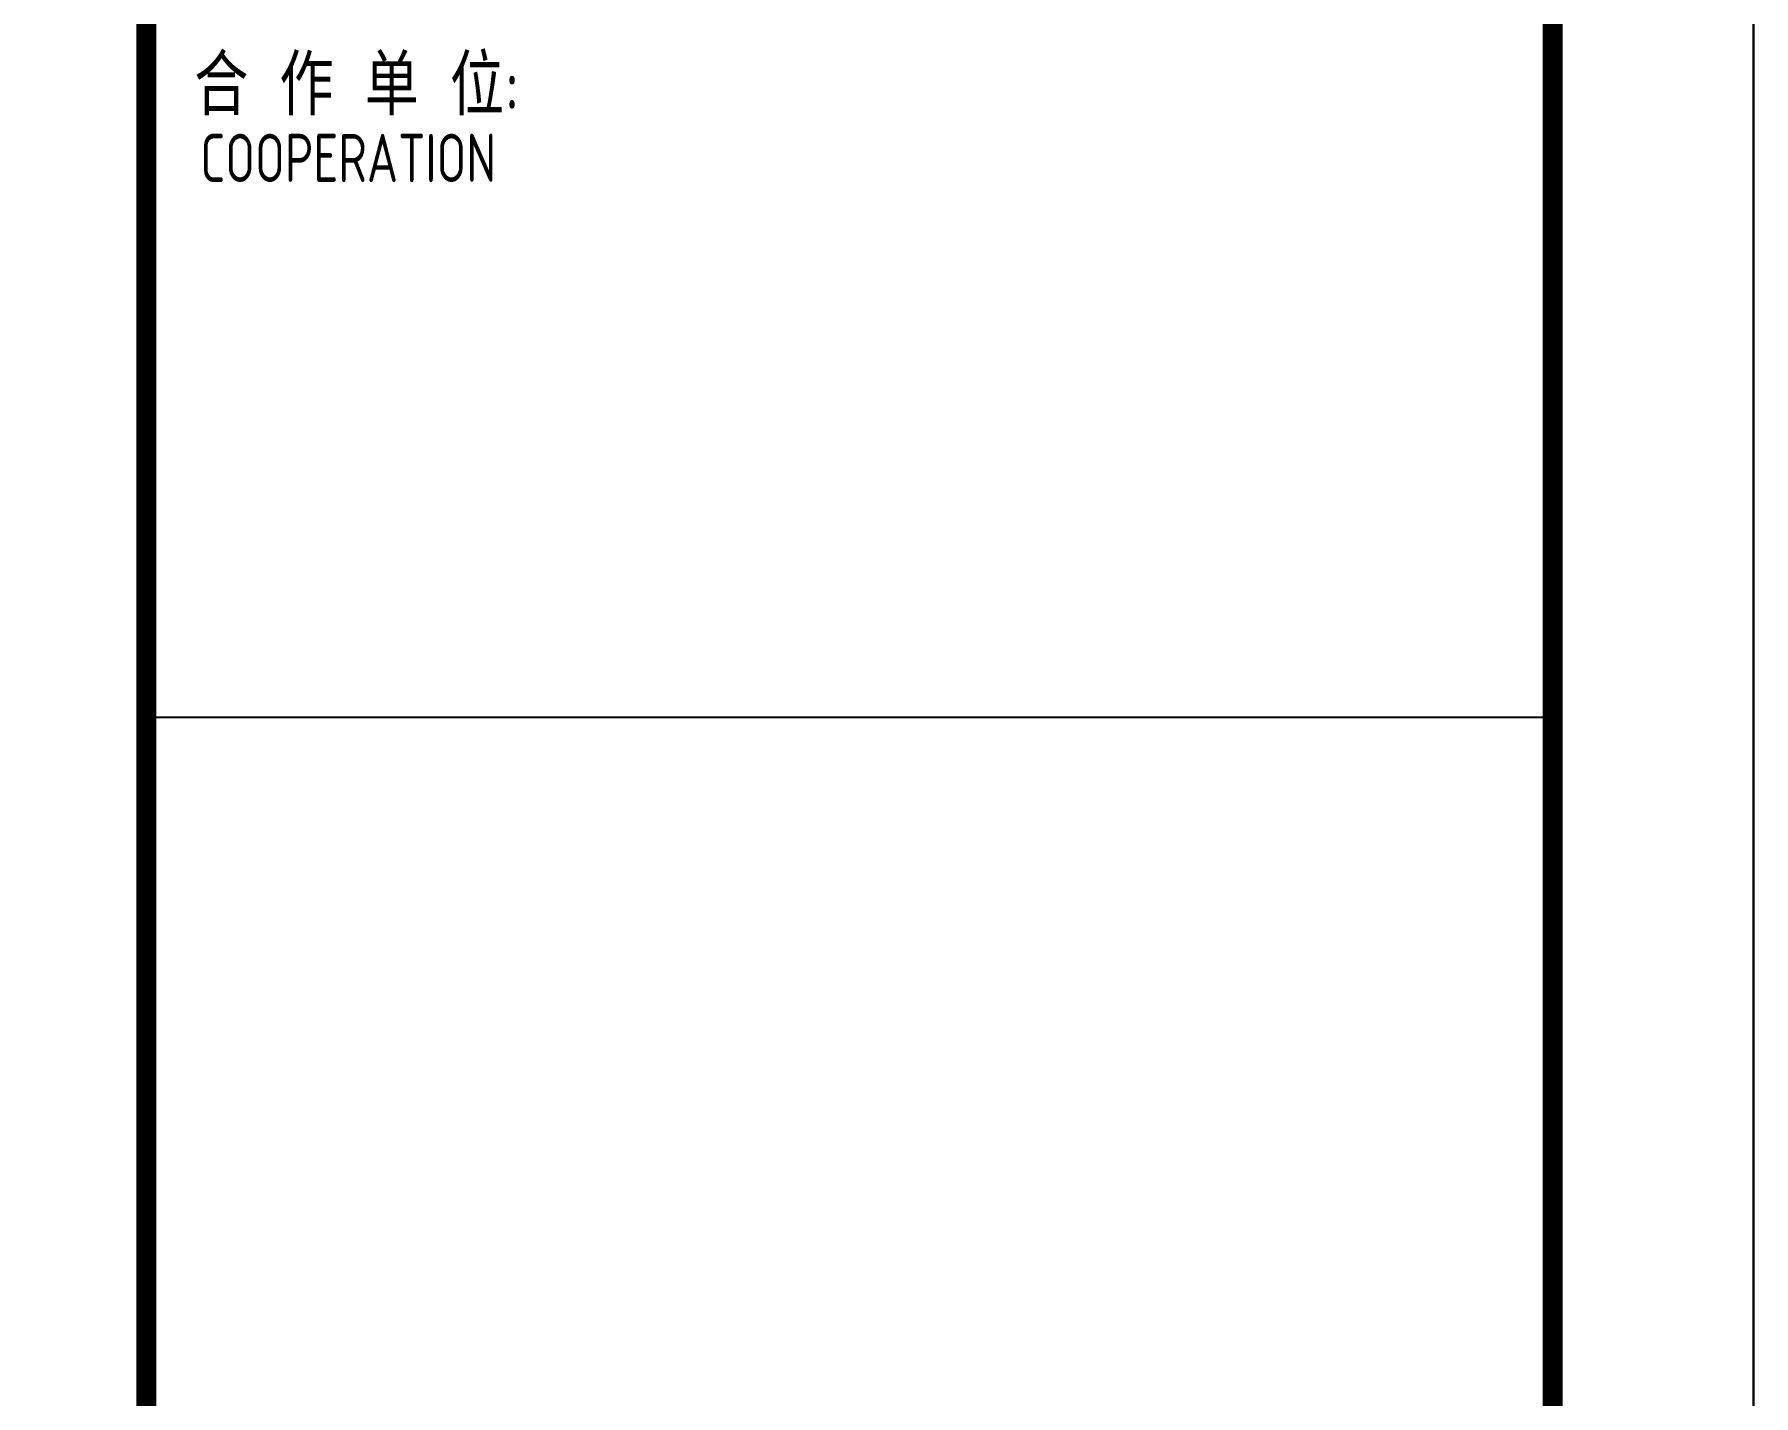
# Model space of a CAD drawing. Extents: x 1398449 to 2142961, y 256969 to 1032940.
# Drawn here: x 1675104 to 1687939, y 326005 to 336170 of the extents above; entities that cross this region are included whole.
import ezdxf
from ezdxf.enums import TextEntityAlignment as Align

# ---------------------------------------------------------------- set-up
doc = ezdxf.new("R2010")
doc.units = 0
doc.header["$LTSCALE"] = 1500
for name, color, linetype in [('BTTK', 7, 'Continuous'), ('PUB_TITLE', 4, 'Continuous'), ('党校-主楼（一期）参照$0$PUB_TITLE', 7, 'Continuous')]:
    doc.layers.add(name, color=color, linetype=linetype)
doc.layers.add('yichutu', color=7, linetype='Continuous', true_color=0xffffff, plot=False)
doc.styles.add('HZ(TK)', font='geniso.shx', dxfattribs={"width": 0.9, "bigfont": 'hztxt.shx'})

# ---------------------------------------------------------------- blocks, each defined once
blk = doc.blocks.new('vhtemplate_2020年新竖式图框_A1_1_2', base_point=(-420.5, 0))
at = {"layer": 'BTTK'}
blk.add_line((831, 494), (761, 494), dxfattribs=at)
at = {"layer": 'PUB_TITLE', "color": 7}
blk.add_lwpolyline([(-420.5, 594), (841, 594), (841, 0), (-420.5, 0)], close=True, dxfattribs=at)
at = {"layer": 'PUB_TITLE', "const_width": 1}
blk.add_lwpolyline([(-395.5, 10), (831, 10), (831, 584), (-395.5, 584)], close=True, dxfattribs=at)
blk.add_lwpolyline([(761, 10), (761, 584)], dxfattribs=at)
at = {"layer": 'BTTK', "style": 'HZ(TK)', "width": 0.9}
blk.add_text('合 作 单 位:', height=3, dxfattribs=at).set_placement((763.382, 523.978))
at = {"layer": 'BTTK', "style": 'HZ(TK)', "width": 0.8}
blk.add_text('COOPERATION', height=2.4, dxfattribs=at).set_placement((771.054, 521.857), align=Align.MIDDLE_CENTER)
at = {"layer": 'BTTK', "color": 4, "style": 'HZ(TK)', "width": 0.9}
for tag, p in [('合作单位', (796, 511.5)), ('建设单位', (796, 209.5)), ('工程名称', (796, 176.5)), ('子项名称', (806, 160)), ('图纸名称', (796, 141))]:
    blk.add_attdef(tag, text='', height=3.5, dxfattribs=at).set_placement(p, align=Align.MIDDLE_CENTER)
for tag, p in [('注册证书号', (808.5, 309.006)), ('注册印章号', (808.5, 301.006)), ('设计号', (806, 193)), ('图别', (789.75, 34)), ('图号', (822.25, 34)), ('版本号', (789.75, 26)), ('日期', (822.25, 26))]:
    blk.add_attdef(tag, text='', height=3.5, dxfattribs=at).set_placement(p, align=Align.MIDDLE)
blk = doc.blocks.new('yct-1261-594-189225-89100-150-1004.0')
at = {"layer": 'yichutu', "color": 7, "true_color": 0xffffff}
blk.add_lwpolyline([(0, 0), (0, 89100), (189225, 89100), (189225, 0)], close=True, dxfattribs=at)

msp = doc.modelspace()

# ---------------------------------------------------------------- linework, layer by layer
at = {"layer": '党校-主楼（一期）参照$0$PUB_TITLE'}
msp.add_lwpolyline([(1498789.3, 256969), (1687939.3, 256969), (1687939.3, 346069), (1498789.3, 346069)], close=True, dxfattribs=at)
at = {"layer": '党校-主楼（一期）参照$0$PUB_TITLE', "const_width": 150}
msp.add_lwpolyline([(1502539.3, 258469), (1686439.3, 258469), (1686439.3, 344569), (1502539.3, 344569)], close=True, dxfattribs=at)

# ---------------------------------------------------------------- block references
at = {"xscale": 150, "yscale": 150, "zscale": 150}
msp.add_blockref('vhtemplate_2020年新竖式图框_A1_1_2', (1498714.3, 256969), dxfattribs=at)
at = {"layer": 'yichutu'}
msp.add_blockref('yct-1261-594-189225-89100-150-1004.0', (1498714.3, 256969), dxfattribs=at)

doc.saveas('drawing.dxf')
